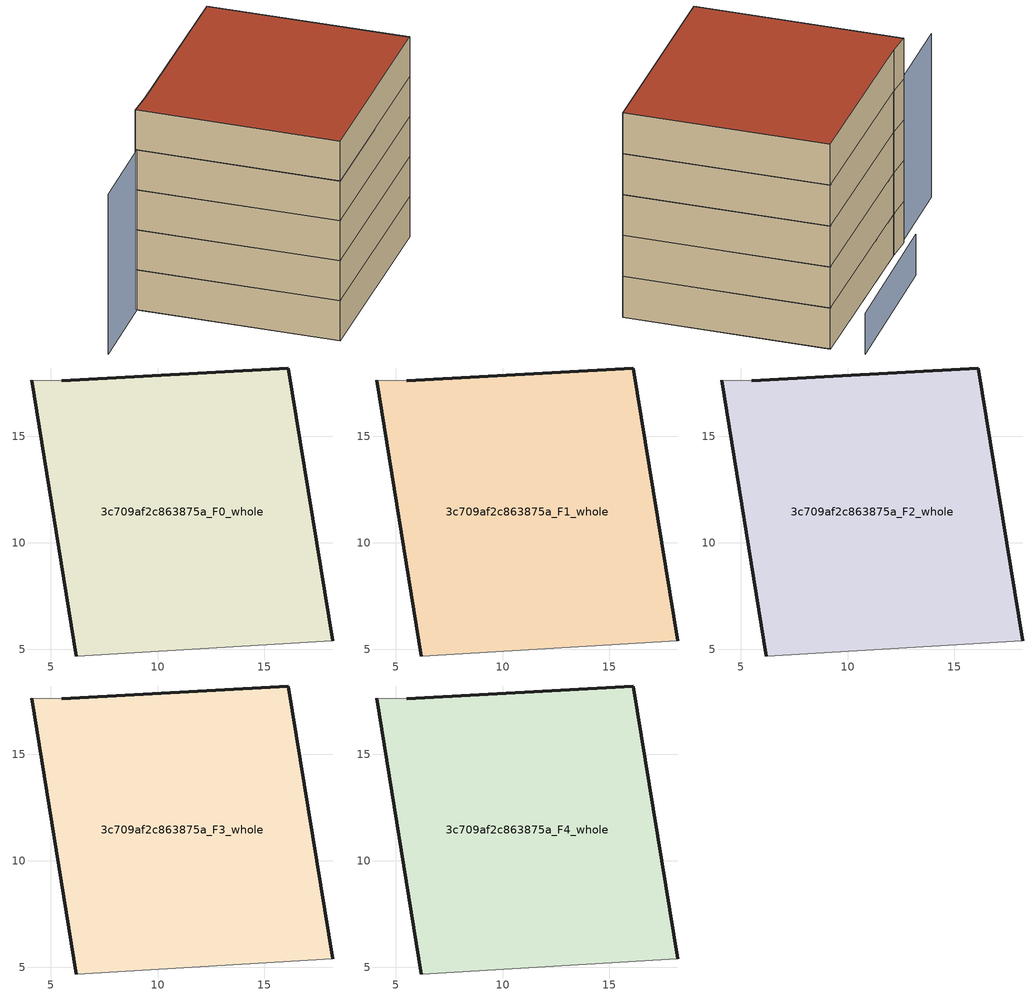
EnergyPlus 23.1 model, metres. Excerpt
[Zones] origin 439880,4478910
3c709af2c863875a_F0_whole
 floor ground (EU_floor_Construction): 18.23,5.41 16.14,18.2 5.52,17.59 4.09,17.62 6.19,4.68 z0
 wall outside (EU_wall_Construction): 6.19,4.68 4.09,17.62 / 5.52,17.59 16.14,18.2 18.23,5.41 z0:3
 wall adiabatic (EU_wall_Construction): 4.09,17.62 5.52,17.59 / 18.23,5.41 6.19,4.68 z0:3
3c709af2c863875a_F1_whole
 floor to 3c709af2c863875a_F0_whole (EU_floor_Construction): 18.23,5.41 16.13,18.2 5.51,17.59 4.09,17.62 6.19,4.68 z3
 wall outside (EU_wall_Construction): 6.19,4.68 4.09,17.62 / 5.52,17.59 16.14,18.2 18.23,5.41 z3:6
 wall adiabatic (EU_wall_Construction): 4.09,17.62 5.52,17.59 / 18.23,5.41 6.19,4.68 z3:6
3c709af2c863875a_F2_whole
 floor to 3c709af2c863875a_F1_whole (EU_floor_Construction): 18.23,5.41 16.13,18.2 5.51,17.59 4.09,17.62 6.19,4.68 z6
 wall outside (EU_wall_Construction): 6.19,4.68 4.09,17.62 / 5.52,17.59 16.14,18.2 18.23,5.41 z6:9
 wall adiabatic (EU_wall_Construction): 4.09,17.62 5.52,17.59 / 18.23,5.41 6.19,4.68 z6:9
3c709af2c863875a_F3_whole
 floor to 3c709af2c863875a_F2_whole (EU_floor_Construction): 18.23,5.41 16.13,18.2 5.51,17.59 4.09,17.62 6.19,4.68 z9
 wall outside (EU_wall_Construction): 6.19,4.68 4.09,17.62 / 5.52,17.59 16.14,18.2 18.23,5.41 z9:12
 wall adiabatic (EU_wall_Construction): 4.09,17.62 5.52,17.59 / 18.23,5.41 6.19,4.68 z9:12
3c709af2c863875a_F4_whole
 floor to 3c709af2c863875a_F3_whole (EU_floor_Construction): 18.23,5.41 16.13,18.2 5.51,17.59 4.09,17.62 6.19,4.68 z12
 wall outside (EU_wall_Construction): 6.19,4.68 4.09,17.62 / 5.52,17.59 16.14,18.2 18.23,5.41 z12:15
 wall adiabatic (EU_wall_Construction): 4.09,17.62 5.52,17.59 / 18.23,5.41 6.19,4.68 z12:15
 roof outside (EU_roof_Construction): 16.14,18.2 18.23,5.41 6.19,4.68 4.09,17.62 5.52,17.59 z15
shading: 15.76,20.31 6.93,19.67 z0:3; 5.51,17.59 -0.98,17.15 z0:12
[Building]
EU S2 Campaign: North Axis=0; Terrain=City; Solar Distribution=FullExterior
[Site:Location]
Madrid: Latitude=40.5; Longitude=-3.5; Time Zone=1; Elevation=609
[SizingPeriod:WeatherFileDays]
AnnualSizingPeriod: Begin Month=1; Begin Day of Month=1; End Month=12; End Day of Month=31; Day of Week for Start Day=Monday; Use Weather File Daylight Saving Period=No; Use Weather File Rain and Snow Indicators=No
[MATERIAL]
EU_InternalMass_Material: Roughness=MediumRough; Thickness=0.1; Conductivity=1; Density=1800; Specific Heat=900; Thermal Absorptance=0.9; Solar Absorptance=0.7; Visible Absorptance=0.7
[MATERIAL:NOMASS] Roughness=MediumRough; Thermal Absorptance=0.9; Solar Absorptance=0.7; Visible Absorptance=0.7
Name | Thermal Resistance
EU_wall_NoMass | 0.609216
EU_roof_NoMass | 0.513268
EU_floor_NoMass | 0.568163
[CONSTRUCTION]
EU_wall_Construction: EU_wall_NoMass
EU_roof_Construction: EU_roof_NoMass
EU_floor_Construction: EU_floor_NoMass
EU_InternalMass_Construction: EU_InternalMass_Material
[ZONE] Type=1; Multiplier=1; Ceiling Height=autocalculate; Volume=466.924; Floor Area=autocalculate; Part of Total Floor Area=Yes
3c709af2c863875a_F0_whole; 3c709af2c863875a_F1_whole; 3c709af2c863875a_F2_whole; 3c709af2c863875a_F3_whole; 3c709af2c863875a_F4_whole
[INTERNALMASS] Construction=EU_InternalMass_Construction; Surface Area=155.641
Name | Zone or ZoneList
3c709af2c863875a_F0_whole_EU_InternalMass | 3c709af2c863875a_F0_whole
3c709af2c863875a_F1_whole_EU_InternalMass | 3c709af2c863875a_F1_whole
3c709af2c863875a_F2_whole_EU_InternalMass | 3c709af2c863875a_F2_whole
3c709af2c863875a_F3_whole_EU_InternalMass | 3c709af2c863875a_F3_whole
3c709af2c863875a_F4_whole_EU_InternalMass | 3c709af2c863875a_F4_whole
[OTHEREQUIPMENT] Fuel Type=Electricity; Design Level Calculation Method=Watts/Area; Power per Zone Floor Area=1; Fraction Latent=0; Fraction Radiant=0; Fraction Lost=0; Carbon Dioxide Generation Rate=0; EndUse Subcategory=EU_Step8_InternalGains
Name | Zone or ZoneList or Space or SpaceList | Schedule
EU_Step8_InternalGain_3c709af2c863875a_F0_whole_f000 | 3c709af2c863875a_F0_whole | EU_Step8_GainSchedule_3c709af2c863875a_F0_whole_f000
EU_Step8_InternalGain_3c709af2c863875a_F1_whole_f000 | 3c709af2c863875a_F1_whole | EU_Step8_GainSchedule_3c709af2c863875a_F1_whole_f000
EU_Step8_InternalGain_3c709af2c863875a_F2_whole_f000 | 3c709af2c863875a_F2_whole | EU_Step8_GainSchedule_3c709af2c863875a_F2_whole_f000
EU_Step8_InternalGain_3c709af2c863875a_F3_whole_f000 | 3c709af2c863875a_F3_whole | EU_Step8_GainSchedule_3c709af2c863875a_F3_whole_f000
EU_Step8_InternalGain_3c709af2c863875a_F4_whole_f000 | 3c709af2c863875a_F4_whole | EU_Step8_GainSchedule_3c709af2c863875a_F4_whole_f000
[ZONEVENTILATION:DESIGNFLOWRATE] Schedule=EU_AlwaysOn; Design Flow Rate Calculation Method=AirChanges/Hour; Air Changes per Hour=0.752966; Ventilation Type=Natural; Fan Pressure Rise=0; Fan Total Efficiency=1; Constant Term Coefficient=1; Temperature Term Coefficient=0; Velocity Term Coefficient=0; Velocity Squared Term Coefficient=0; Minimum Indoor Temperature=-100; Maximum Indoor Temperature=100; Delta Temperature=-100; Minimum Outdoor Temperature=-100; Maximum Outdoor Temperature=100; Maximum Wind Speed=40
Name | Zone or ZoneList or Space or SpaceList
EU_ConstantAir_3c709af2c863875a_F0_whole | 3c709af2c863875a_F0_whole
EU_ConstantAir_3c709af2c863875a_F1_whole | 3c709af2c863875a_F1_whole
EU_ConstantAir_3c709af2c863875a_F2_whole | 3c709af2c863875a_F2_whole
EU_ConstantAir_3c709af2c863875a_F3_whole | 3c709af2c863875a_F3_whole
EU_ConstantAir_3c709af2c863875a_F4_whole | 3c709af2c863875a_F4_whole
[HVACTEMPLATE:THERMOSTAT] Constant Heating Setpoint=20; Constant Cooling Setpoint=50
EU_HeatOnly_3c709af2c863875a_F0_whole; EU_HeatOnly_3c709af2c863875a_F1_whole; EU_HeatOnly_3c709af2c863875a_F2_whole; EU_HeatOnly_3c709af2c863875a_F3_whole; EU_HeatOnly_3c709af2c863875a_F4_whole
[HVACTEMPLATE:ZONE:IDEALLOADSAIRSYSTEM] System Availability Schedule=EU_AlwaysOn; Maximum Heating Supply Air Temperature=50; Minimum Cooling Supply Air Temperature=13; Maximum Heating Supply Air Humidity Ratio=0.0156; Minimum Cooling Supply Air Humidity Ratio=0.0077; Heating Limit=NoLimit; Cooling Limit=NoLimit; Heating Availability Schedule=EU_AlwaysOn; Cooling Availability Schedule=EU_CoolingOff; Dehumidification Control Type=ConstantSensibleHeatRatio; Cooling Sensible Heat Ratio=0.7; Dehumidification Setpoint=60; Humidification Control Type=None; Humidification Setpoint=30; Outdoor Air Method=None; Outdoor Air Flow Rate per Person=0.00944; Outdoor Air Flow Rate per Zone Floor Area=0; Outdoor Air Flow Rate per Zone=0; Demand Controlled Ventilation Type=None; Outdoor Air Economizer Type=NoEconomizer; Heat Recovery Type=None; Sensible Heat Recovery Effectiveness=0.7; Latent Heat Recovery Effectiveness=0.65
Name | Template Thermostat
3c709af2c863875a_F0_whole | EU_HeatOnly_3c709af2c863875a_F0_whole
3c709af2c863875a_F1_whole | EU_HeatOnly_3c709af2c863875a_F1_whole
3c709af2c863875a_F2_whole | EU_HeatOnly_3c709af2c863875a_F2_whole
3c709af2c863875a_F3_whole | EU_HeatOnly_3c709af2c863875a_F3_whole
3c709af2c863875a_F4_whole | EU_HeatOnly_3c709af2c863875a_F4_whole
[SIZING:ZONE] Zone Cooling Design Supply Air Temperature Input Method=SupplyAirTemperature; Zone Cooling Design Supply Air Temperature=13; Zone Heating Design Supply Air Temperature Input Method=SupplyAirTemperature; Zone Heating Design Supply Air Temperature=50; Zone Cooling Design Supply Air Humidity Ratio=0.008; Zone Heating Design Supply Air Humidity Ratio=0.008; Cooling Design Air Flow Method=DesignDay; Cooling Design Air Flow Rate=0; Cooling Minimum Air Flow per Zone Floor Area=0.000762; Cooling Minimum Air Flow=0; Cooling Minimum Air Flow Fraction=0.2; Heating Design Air Flow Method=DesignDay; Heating Design Air Flow Rate=0; Heating Maximum Air Flow per Zone Floor Area=0.002032; Heating Maximum Air Flow=0.141576; Heating Maximum Air Flow Fraction=0.3; Account for Dedicated Outdoor Air System=No; Dedicated Outdoor Air System Control Strategy=NeutralSupplyAir; Dedicated Outdoor Air Low Setpoint Temperature for Design=autosize; Dedicated Outdoor Air High Setpoint Temperature for Design=autosize; Zone Load Sizing Method=Sensible Load Only No Latent Load; Zone Latent Cooling Design Supply Air Humidity Ratio Input Method=HumidityRatioDifference; Zone Cooling Design Supply Air Humidity Ratio Difference=0.005; Zone Latent Heating Design Supply Air Humidity Ratio Input Method=HumidityRatioDifference; Zone Humidification Design Supply Air Humidity Ratio Difference=0.005
3c709af2c863875a_F0_whole; 3c709af2c863875a_F1_whole; 3c709af2c863875a_F2_whole; 3c709af2c863875a_F3_whole; 3c709af2c863875a_F4_whole
[SCHEDULE:CONSTANT]
Name | Hourly Value
EU_AlwaysOn | 1
EU_CoolingOff | 0
[SCHEDULE:FILE] Column Number=1; Rows to Skip at Top=0; Number of Hours of Data=8760; Column Separator=Comma; Interpolate to Timestep=No; Minutes per Item=60; Adjust Schedule for Daylight Savings=Yes
Name | File
EU_Step8_GainSchedule_3c709af2c863875a_F0_whole_f000 | C:\Users\o_iseri\Desktop\OpenUBEM\openubem\outputs\eu_evidence\EU-21\finding249_remedy_validation\t03_energyplus\ES-MAD-BERRUGUETE\3c709af2c863875a\3c709af2c863875a_F0_whole_f000_gain.csv
EU_Step8_GainSchedule_3c709af2c863875a_F1_whole_f000 | C:\Users\o_iseri\Desktop\OpenUBEM\openubem\outputs\eu_evidence\EU-21\finding249_remedy_validation\t03_energyplus\ES-MAD-BERRUGUETE\3c709af2c863875a\3c709af2c863875a_F1_whole_f000_gain.csv
EU_Step8_GainSchedule_3c709af2c863875a_F2_whole_f000 | C:\Users\o_iseri\Desktop\OpenUBEM\openubem\outputs\eu_evidence\EU-21\finding249_remedy_validation\t03_energyplus\ES-MAD-BERRUGUETE\3c709af2c863875a\3c709af2c863875a_F2_whole_f000_gain.csv
EU_Step8_GainSchedule_3c709af2c863875a_F3_whole_f000 | C:\Users\o_iseri\Desktop\OpenUBEM\openubem\outputs\eu_evidence\EU-21\finding249_remedy_validation\t03_energyplus\ES-MAD-BERRUGUETE\3c709af2c863875a\3c709af2c863875a_F3_whole_f000_gain.csv
EU_Step8_GainSchedule_3c709af2c863875a_F4_whole_f000 | C:\Users\o_iseri\Desktop\OpenUBEM\openubem\outputs\eu_evidence\EU-21\finding249_remedy_validation\t03_energyplus\ES-MAD-BERRUGUETE\3c709af2c863875a\3c709af2c863875a_F4_whole_f000_gain.csv
